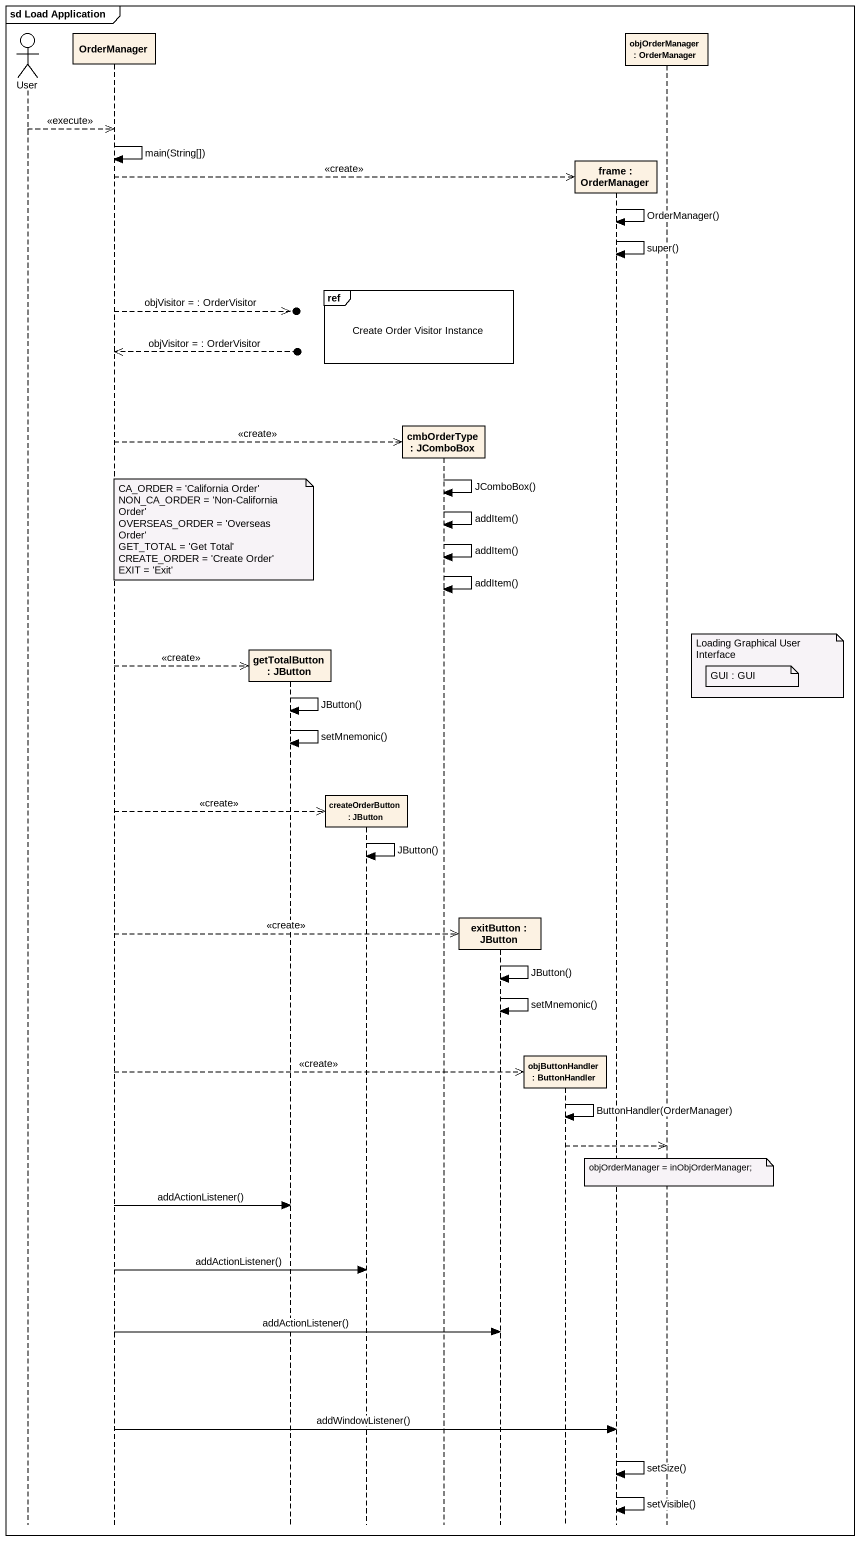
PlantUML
@startuml
mainframe sd Load Application
hide footbox
actor User
participant OrderManager
participant "getTotalButton : JButton" as getTotalButton
participant "createOrderButton : JButton" as createOrderButton
participant "cmbOrderType : JComboBox" as cmbOrderType
participant "exitButton : JButton" as exitButton
participant "objButtonHandler : ButtonHandler" as objButtonHandler
participant "frame : OrderManager" as frame_
participant "objOrderManager : OrderManager" as objOrderManager

User -->> OrderManager : <<execute>>
OrderManager -> OrderManager : main(String[])
OrderManager -->> frame_ ** : <<create>>
frame_ -> frame_ : OrderManager()
frame_ -> frame_ : super()
ref over createOrderButton, cmbOrderType, exitButton : Create Order Visitor Instance
OrderManager -->>o] : objVisitor = : OrderVisitor
OrderManager <<--o] : objVisitor = : OrderVisitor
OrderManager -->> cmbOrderType ** : <<create>>
cmbOrderType -> cmbOrderType : JComboBox()
cmbOrderType -> cmbOrderType : addItem()
note over getTotalButton
  CA_ORDER = 'California Order'
  NON_CA_ORDER = 'Non-California Order'
  OVERSEAS_ORDER = 'Overseas Order'
  GET_TOTAL = 'Get Total'
  CREATE_ORDER = 'Create Order'
  EXIT = 'Exit'
end note
cmbOrderType -> cmbOrderType : addItem()
cmbOrderType -> cmbOrderType : addItem()
note right of objOrderManager : Loading Graphical User Interface
OrderManager -->> getTotalButton ** : <<create>>
note right of objOrderManager : GUI : GUI
getTotalButton -> getTotalButton : JButton()
getTotalButton -> getTotalButton : setMnemonic()
OrderManager -->> createOrderButton ** : <<create>>
createOrderButton -> createOrderButton : JButton()
OrderManager -->> exitButton ** : <<create>>
exitButton -> exitButton : JButton()
exitButton -> exitButton : setMnemonic()
OrderManager -->> objButtonHandler ** : <<create>>
objButtonHandler -> objButtonHandler : ButtonHandler(OrderManager)
objButtonHandler -->> objOrderManager
note over objOrderManager : objOrderManager = inObjOrderManager;
OrderManager -> getTotalButton : addActionListener()
OrderManager -> createOrderButton : addActionListener()
OrderManager -> exitButton : addActionListener()
OrderManager -> frame_ : addWindowListener()
frame_ -> frame_ : setSize()
frame_ -> frame_ : setVisible()
@enduml
